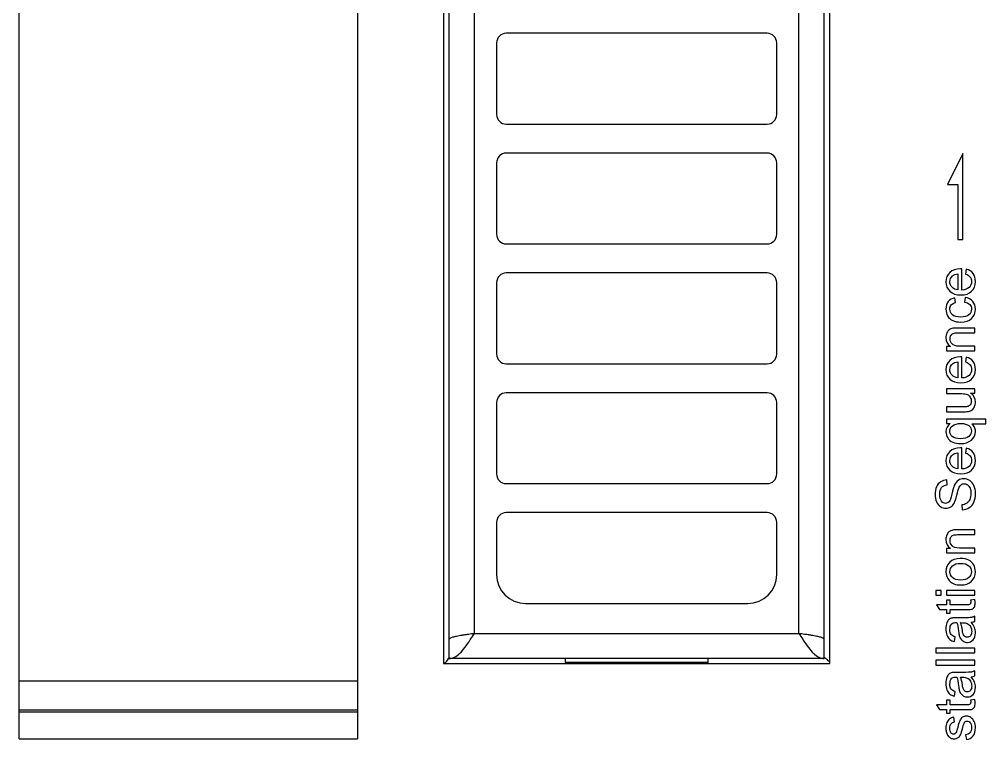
# Model space of a CAD drawing. Header units: millimetres. Extents: x 4086 to 8318, y 123 to 1549.
# Drawn here: x 7024.3 to 7074.3, y 1056 to 1093.3 of the extents above; entities that cross this region are included whole.
import ezdxf

# ---------------------------------------------------------------- set-up
doc = ezdxf.new("R2010")
doc.units = ezdxf.units.MM
doc.layers.add('20_ALL_FEATURES', color=7, linetype='Continuous')
doc.layers.add('layer 3', color=7, linetype='Continuous')

msp = doc.modelspace()

# ---------------------------------------------------------------- linework, layer by layer
for p, q in [((7024.27, 1056.092), (7024.27, 1104.942)), ((7041.77, 1104.942), (7041.77, 1056.092)), ((7024.27, 1059.096), (7041.77, 1059.096)), ((7024.27, 1057.596), (7041.77, 1057.596)), ((7024.27, 1057.492), (7041.77, 1057.492)), ((7024.27, 1056.092), (7041.77, 1056.092))]:
    msp.add_line(p, q)
at = {"layer": '20_ALL_FEATURES', "color": 7, "linetype": 'Continuous'}
for p, q in [((7047.823, 1061.542), (7047.823, 1115.542)), ((7064.623, 1061.542), (7064.623, 1115.542)), ((7046.223, 1108.992), (7046.223, 1059.992)), ((7066.223, 1059.992), (7066.223, 1108.992)), ((7046.523, 1060.242), (7046.523, 1108.692)), ((7065.923, 1060.242), (7065.923, 1108.692)), ((7062.973, 1092.592), (7049.473, 1092.592)), ((7048.973, 1092.092), (7048.973, 1088.392)), ((7063.473, 1088.392), (7063.473, 1092.092)), ((7049.473, 1087.892), (7062.973, 1087.892)), ((7062.973, 1086.392), (7049.473, 1086.392)), ((7048.973, 1085.892), (7048.973, 1082.192)), ((7063.473, 1082.192), (7063.473, 1085.892)), ((7049.473, 1081.692), (7062.973, 1081.692)), ((7062.973, 1080.192), (7049.473, 1080.192)), ((7048.973, 1079.692), (7048.973, 1075.992)), ((7063.473, 1075.992), (7063.473, 1079.692)), ((7049.473, 1075.492), (7062.973, 1075.492)), ((7062.973, 1073.992), (7049.473, 1073.992)), ((7048.973, 1073.492), (7048.973, 1069.792)), ((7063.473, 1069.792), (7063.473, 1073.492)), ((7049.473, 1069.292), (7062.973, 1069.292)), ((7062.973, 1067.792), (7049.473, 1067.792)), ((7048.973, 1067.292), (7048.973, 1064.592)), ((7063.473, 1064.592), (7063.473, 1067.292)), ((7050.473, 1063.092), (7061.973, 1063.092)), ((7047.823, 1061.542), (7064.623, 1061.542)), ((7047.596, 1061.191), (7047.606, 1061.206)), ((7064.839, 1061.206), (7064.849, 1061.191)), ((7046.223, 1059.992), (7066.223, 1059.992)), ((7046.523, 1060.292), (7046.504, 1060.249)), ((7065.923, 1060.242), (7046.523, 1060.242)), ((7052.523, 1060.242), (7052.523, 1060.042)), ((7059.923, 1060.042), (7052.523, 1060.042)), ((7059.923, 1060.042), (7059.923, 1060.242)), ((7065.923, 1060.292), (7065.94, 1060.285)), ((7065.946, 1060.277), (7065.923, 1060.292))]:
    msp.add_line(p, q, dxfattribs=at)
for centre, radius, start, end in [((7049.473, 1092.092), 0.5, 90, 180), ((7062.973, 1092.092), 0.5, 0, 90), ((7049.473, 1088.392), 0.5, 180, 270), ((7062.973, 1088.392), 0.5, 270, 0), ((7049.473, 1085.892), 0.5, 90, 180), ((7062.973, 1085.892), 0.5, 0, 90), ((7049.473, 1082.192), 0.5, 180, 270), ((7062.973, 1082.192), 0.5, 270, 0), ((7049.473, 1079.692), 0.5, 90, 180), ((7062.973, 1079.692), 0.5, 0, 90), ((7049.473, 1075.992), 0.5, 180, 270), ((7062.973, 1075.992), 0.5, 270, 0), ((7049.473, 1073.492), 0.5, 90, 180), ((7062.973, 1073.492), 0.5, 0, 90), ((7049.473, 1069.792), 0.5, 180, 270), ((7062.973, 1069.792), 0.5, 270, 0), ((7049.473, 1067.292), 0.5, 90, 180), ((7062.973, 1067.292), 0.5, 0, 90), ((7050.473, 1064.592), 1.5, 180, 270), ((7061.973, 1064.592), 1.5, 270, 0), ((7049.337, 1048.678), 12.946, 99.3849, 99.6251), ((7057.226, 997.076), 65.148, 98.29929, 98.56689), ((7055.219, 997.076), 65.148, 81.43311, 81.70071), ((7063.108, 1048.678), 12.946, 80.3749, 80.6151), ((7036.799, 1068.328), 12.942, 326.6137, 326.802), ((7075.646, 1068.328), 12.942, 213.198, 213.3863), ((7035.548, 1067.27), 13.005, 327.3626, 327.5491)]:
    msp.add_arc(centre, radius, start, end, dxfattribs=at)
for points, knots in [([(7047.173, 1061.442), (7047.083, 1061.427), (7046.923, 1061.398), (7046.74, 1061.357), (7046.626, 1061.32), (7046.567, 1061.294), (7046.523, 1061.264), (7046.523, 1061.242)], [0, 0, 0, 0, 0.395404, 0.70232, 0.816735, 0.903548, 1, 1, 1, 1]), ([(7047.522, 1061.497), (7047.496, 1061.494), (7047.398, 1061.479), (7047.299, 1061.463), (7047.226, 1061.451)], [0, 0, 0, 0, 0.257949, 1, 1, 1, 1]), ([(7065.219, 1061.451), (7065.195, 1061.455), (7065.097, 1061.471), (7064.998, 1061.486), (7064.923, 1061.497)], [0, 0, 0, 0, 0.241208, 1, 1, 1, 1]), ([(7065.923, 1061.242), (7065.923, 1061.264), (7065.879, 1061.294), (7065.819, 1061.32), (7065.705, 1061.357), (7065.522, 1061.398), (7065.362, 1061.427), (7065.273, 1061.442)], [0, 0, 0, 0, 0.096452, 0.183265, 0.29768, 0.604596, 1, 1, 1, 1]), ([(7046.523, 1060.242), (7046.615, 1060.242), (7046.818, 1060.301), (7047.086, 1060.515), (7047.346, 1060.822), (7047.51, 1061.061), (7047.596, 1061.191)], [0, 0, 0, 0, 0.186972, 0.41151, 0.685521, 1, 1, 1, 1]), ([(7064.849, 1061.191), (7064.935, 1061.061), (7065.099, 1060.822), (7065.359, 1060.515), (7065.627, 1060.301), (7065.83, 1060.242), (7065.923, 1060.242)], [0, 0, 0, 0, 0.314479, 0.58849, 0.813028, 1, 1, 1, 1]), ([(7046.223, 1059.992), (7046.275, 1059.992), (7046.356, 1060.054), (7046.434, 1060.156), (7046.477, 1060.221), (7046.5, 1060.256)], [0, 0, 0, 0, 0.402421, 0.682417, 1, 1, 1, 1]), ([(7066.223, 1059.992), (7066.223, 1060.046), (7066.157, 1060.13), (7066.051, 1060.209), (7065.982, 1060.254), (7065.946, 1060.277)], [0, 0, 0, 0, 0.401635, 0.682748, 1, 1, 1, 1])]:
    msp.add_open_spline(points, degree=3, knots=knots, dxfattribs=at)
for points in [[(7047.629, 1061.241), (7047.694, 1061.341), (7047.758, 1061.441), (7047.823, 1061.542)], [(7064.623, 1061.542), (7064.687, 1061.441), (7064.751, 1061.341), (7064.816, 1061.241)]]:
    msp.add_open_spline(points, degree=3, dxfattribs=at)
at = {"layer": 'layer 3'}
for points, knots in [([(7072.844, 1081.922), (7072.844, 1081.922), (7072.844, 1084.766), (7072.844, 1084.766), (7072.844, 1084.766), (7072.844, 1084.766), (7072.312, 1084.766), (7072.312, 1084.766), (7072.312, 1084.766), (7072.312, 1084.766), (7073.104, 1086.379), (7073.104, 1086.379), (7073.104, 1086.379), (7073.104, 1086.379), (7073.104, 1084.954), (7073.104, 1084.954), (7073.104, 1084.954), (7073.104, 1084.954), (7073.104, 1084.766), (7073.104, 1084.766), (7073.104, 1084.766), (7073.104, 1084.766), (7073.104, 1081.922), (7073.104, 1081.922), (7073.104, 1081.922), (7073.104, 1081.922), (7072.844, 1081.922), (7072.844, 1081.922)], [0, 0, 0, 0, 0.125, 0.125, 0.125, 0.125, 0.25, 0.25, 0.25, 0.25, 0.375, 0.375, 0.375, 0.375, 0.5, 0.5, 0.5, 0.5, 0.625, 0.625, 0.625, 0.625, 0.75, 0.75, 0.75, 0.75, 1, 1, 1, 1]), ([(7073.251, 1080.136), (7073.251, 1080.136), (7073.285, 1080.393), (7073.285, 1080.393), (7073.285, 1080.393), (7073.434, 1080.353), (7073.55, 1080.278), (7073.633, 1080.169), (7073.633, 1080.169), (7073.715, 1080.06), (7073.756, 1079.921), (7073.756, 1079.751), (7073.756, 1079.751), (7073.756, 1079.538), (7073.69, 1079.368), (7073.559, 1079.243), (7073.559, 1079.243), (7073.428, 1079.118), (7073.243, 1079.056), (7073.005, 1079.056), (7073.005, 1079.056), (7072.76, 1079.056), (7072.569, 1079.119), (7072.433, 1079.245), (7072.433, 1079.245), (7072.297, 1079.372), (7072.23, 1079.536), (7072.23, 1079.738), (7072.23, 1079.738), (7072.23, 1079.933), (7072.296, 1080.092), (7072.429, 1080.216), (7072.429, 1080.216), (7072.562, 1080.34), (7072.749, 1080.402), (7072.991, 1080.402), (7072.991, 1080.402), (7073.005, 1080.402), (7073.027, 1080.401), (7073.056, 1080.4), (7073.056, 1080.4), (7073.056, 1080.4), (7073.056, 1079.31), (7073.056, 1079.31), (7073.056, 1079.31), (7073.217, 1079.319), (7073.34, 1079.364), (7073.425, 1079.446), (7073.425, 1079.446), (7073.51, 1079.527), (7073.553, 1079.629), (7073.553, 1079.751), (7073.553, 1079.751), (7073.553, 1079.842), (7073.529, 1079.92), (7073.481, 1079.983), (7073.481, 1079.983), (7073.433, 1080.048), (7073.357, 1080.099), (7073.251, 1080.136)], [0, 0, 0, 0, 0.0625, 0.0625, 0.0625, 0.0625, 0.125, 0.125, 0.125, 0.125, 0.1875, 0.1875, 0.1875, 0.1875, 0.25, 0.25, 0.25, 0.25, 0.3125, 0.3125, 0.3125, 0.3125, 0.375, 0.375, 0.375, 0.375, 0.4375, 0.4375, 0.4375, 0.4375, 0.5, 0.5, 0.5, 0.5, 0.5625, 0.5625, 0.5625, 0.5625, 0.625, 0.625, 0.625, 0.625, 0.6875, 0.6875, 0.6875, 0.6875, 0.75, 0.75, 0.75, 0.75, 0.8125, 0.8125, 0.8125, 0.8125, 0.875, 0.875, 0.875, 0.875, 1, 1, 1, 1]), ([(7072.853, 1079.324), (7072.853, 1079.324), (7072.853, 1080.139), (7072.853, 1080.139), (7072.853, 1080.139), (7072.73, 1080.128), (7072.638, 1080.097), (7072.576, 1080.046), (7072.576, 1080.046), (7072.481, 1079.967), (7072.433, 1079.865), (7072.433, 1079.739), (7072.433, 1079.739), (7072.433, 1079.625), (7072.471, 1079.53), (7072.547, 1079.452), (7072.547, 1079.452), (7072.623, 1079.375), (7072.725, 1079.332), (7072.853, 1079.324)], [0, 0, 0, 0, 0.166667, 0.166667, 0.166667, 0.166667, 0.333333, 0.333333, 0.333333, 0.333333, 0.5, 0.5, 0.5, 0.5, 0.666667, 0.666667, 0.666667, 0.666667, 1, 1, 1, 1]), ([(7073.189, 1078.683), (7073.189, 1078.683), (7073.223, 1078.926), (7073.223, 1078.926), (7073.223, 1078.926), (7073.39, 1078.899), (7073.52, 1078.831), (7073.615, 1078.722), (7073.615, 1078.722), (7073.709, 1078.612), (7073.756, 1078.477), (7073.756, 1078.318), (7073.756, 1078.318), (7073.756, 1078.118), (7073.691, 1077.957), (7073.56, 1077.836), (7073.56, 1077.836), (7073.429, 1077.714), (7073.242, 1077.653), (7072.999, 1077.653), (7072.999, 1077.653), (7072.841, 1077.653), (7072.703, 1077.679), (7072.584, 1077.732), (7072.584, 1077.732), (7072.466, 1077.784), (7072.377, 1077.863), (7072.319, 1077.971), (7072.319, 1077.971), (7072.259, 1078.077), (7072.23, 1078.194), (7072.23, 1078.32), (7072.23, 1078.32), (7072.23, 1078.478), (7072.27, 1078.608), (7072.35, 1078.709), (7072.35, 1078.709), (7072.43, 1078.81), (7072.545, 1078.875), (7072.692, 1078.903), (7072.692, 1078.903), (7072.692, 1078.903), (7072.729, 1078.663), (7072.729, 1078.663), (7072.729, 1078.663), (7072.631, 1078.64), (7072.557, 1078.6), (7072.507, 1078.541), (7072.507, 1078.541), (7072.458, 1078.483), (7072.433, 1078.412), (7072.433, 1078.329), (7072.433, 1078.329), (7072.433, 1078.204), (7072.477, 1078.103), (7072.567, 1078.024), (7072.567, 1078.024), (7072.657, 1077.946), (7072.798, 1077.907), (7072.992, 1077.907), (7072.992, 1077.907), (7073.188, 1077.907), (7073.331, 1077.945), (7073.42, 1078.02), (7073.42, 1078.02), (7073.508, 1078.096), (7073.553, 1078.194), (7073.553, 1078.315), (7073.553, 1078.315), (7073.553, 1078.413), (7073.523, 1078.494), (7073.464, 1078.559), (7073.464, 1078.559), (7073.404, 1078.624), (7073.313, 1078.666), (7073.189, 1078.683)], [0, 0, 0, 0, 0.05, 0.05, 0.05, 0.05, 0.1, 0.1, 0.1, 0.1, 0.15, 0.15, 0.15, 0.15, 0.2, 0.2, 0.2, 0.2, 0.25, 0.25, 0.25, 0.25, 0.3, 0.3, 0.3, 0.3, 0.35, 0.35, 0.35, 0.35, 0.4, 0.4, 0.4, 0.4, 0.45, 0.45, 0.45, 0.45, 0.5, 0.5, 0.5, 0.5, 0.55, 0.55, 0.55, 0.55, 0.6, 0.6, 0.6, 0.6, 0.65, 0.65, 0.65, 0.65, 0.7, 0.7, 0.7, 0.7, 0.75, 0.75, 0.75, 0.75, 0.8, 0.8, 0.8, 0.8, 0.85, 0.85, 0.85, 0.85, 0.9, 0.9, 0.9, 0.9, 1, 1, 1, 1]), ([(7073.725, 1076.157), (7073.725, 1076.157), (7072.261, 1076.157), (7072.261, 1076.157), (7072.261, 1076.157), (7072.261, 1076.157), (7072.261, 1076.38), (7072.261, 1076.38), (7072.261, 1076.38), (7072.261, 1076.38), (7072.469, 1076.38), (7072.469, 1076.38), (7072.469, 1076.38), (7072.309, 1076.487), (7072.23, 1076.642), (7072.23, 1076.845), (7072.23, 1076.845), (7072.23, 1076.934), (7072.246, 1077.014), (7072.277, 1077.088), (7072.277, 1077.088), (7072.309, 1077.162), (7072.351, 1077.218), (7072.402, 1077.254), (7072.402, 1077.254), (7072.453, 1077.291), (7072.514, 1077.317), (7072.585, 1077.331), (7072.585, 1077.331), (7072.631, 1077.34), (7072.711, 1077.345), (7072.826, 1077.345), (7072.826, 1077.345), (7072.826, 1077.345), (7073.725, 1077.345), (7073.725, 1077.345), (7073.725, 1077.345), (7073.725, 1077.345), (7073.725, 1077.097), (7073.725, 1077.097), (7073.725, 1077.097), (7073.725, 1077.097), (7072.835, 1077.097), (7072.835, 1077.097), (7072.835, 1077.097), (7072.734, 1077.097), (7072.659, 1077.087), (7072.609, 1077.068), (7072.609, 1077.068), (7072.559, 1077.049), (7072.519, 1077.014), (7072.489, 1076.966), (7072.489, 1076.966), (7072.459, 1076.917), (7072.444, 1076.859), (7072.444, 1076.793), (7072.444, 1076.793), (7072.444, 1076.688), (7072.477, 1076.597), (7072.545, 1076.52), (7072.545, 1076.52), (7072.612, 1076.444), (7072.739, 1076.405), (7072.926, 1076.405), (7072.926, 1076.405), (7072.926, 1076.405), (7073.725, 1076.405), (7073.725, 1076.405), (7073.725, 1076.405), (7073.725, 1076.405), (7073.725, 1076.157), (7073.725, 1076.157)], [0, 0, 0, 0, 0.052632, 0.052632, 0.052632, 0.052632, 0.105263, 0.105263, 0.105263, 0.105263, 0.157895, 0.157895, 0.157895, 0.157895, 0.210526, 0.210526, 0.210526, 0.210526, 0.263158, 0.263158, 0.263158, 0.263158, 0.315789, 0.315789, 0.315789, 0.315789, 0.368421, 0.368421, 0.368421, 0.368421, 0.421053, 0.421053, 0.421053, 0.421053, 0.473684, 0.473684, 0.473684, 0.473684, 0.526316, 0.526316, 0.526316, 0.526316, 0.578947, 0.578947, 0.578947, 0.578947, 0.631579, 0.631579, 0.631579, 0.631579, 0.684211, 0.684211, 0.684211, 0.684211, 0.736842, 0.736842, 0.736842, 0.736842, 0.789474, 0.789474, 0.789474, 0.789474, 0.842105, 0.842105, 0.842105, 0.842105, 0.894737, 0.894737, 0.894737, 0.894737, 1, 1, 1, 1]), ([(7073.251, 1075.587), (7073.251, 1075.587), (7073.285, 1075.843), (7073.285, 1075.843), (7073.285, 1075.843), (7073.434, 1075.803), (7073.55, 1075.729), (7073.633, 1075.62), (7073.633, 1075.62), (7073.715, 1075.51), (7073.756, 1075.371), (7073.756, 1075.201), (7073.756, 1075.201), (7073.756, 1074.988), (7073.69, 1074.819), (7073.559, 1074.694), (7073.559, 1074.694), (7073.428, 1074.568), (7073.243, 1074.506), (7073.005, 1074.506), (7073.005, 1074.506), (7072.76, 1074.506), (7072.569, 1074.569), (7072.433, 1074.695), (7072.433, 1074.695), (7072.297, 1074.822), (7072.23, 1074.986), (7072.23, 1075.188), (7072.23, 1075.188), (7072.23, 1075.383), (7072.296, 1075.542), (7072.429, 1075.666), (7072.429, 1075.666), (7072.562, 1075.79), (7072.749, 1075.852), (7072.991, 1075.852), (7072.991, 1075.852), (7073.005, 1075.852), (7073.027, 1075.851), (7073.056, 1075.85), (7073.056, 1075.85), (7073.056, 1075.85), (7073.056, 1074.76), (7073.056, 1074.76), (7073.056, 1074.76), (7073.217, 1074.769), (7073.34, 1074.814), (7073.425, 1074.896), (7073.425, 1074.896), (7073.51, 1074.978), (7073.553, 1075.08), (7073.553, 1075.201), (7073.553, 1075.201), (7073.553, 1075.292), (7073.529, 1075.37), (7073.481, 1075.434), (7073.481, 1075.434), (7073.433, 1075.498), (7073.357, 1075.549), (7073.251, 1075.587)], [0, 0, 0, 0, 0.0625, 0.0625, 0.0625, 0.0625, 0.125, 0.125, 0.125, 0.125, 0.1875, 0.1875, 0.1875, 0.1875, 0.25, 0.25, 0.25, 0.25, 0.3125, 0.3125, 0.3125, 0.3125, 0.375, 0.375, 0.375, 0.375, 0.4375, 0.4375, 0.4375, 0.4375, 0.5, 0.5, 0.5, 0.5, 0.5625, 0.5625, 0.5625, 0.5625, 0.625, 0.625, 0.625, 0.625, 0.6875, 0.6875, 0.6875, 0.6875, 0.75, 0.75, 0.75, 0.75, 0.8125, 0.8125, 0.8125, 0.8125, 0.875, 0.875, 0.875, 0.875, 1, 1, 1, 1]), ([(7072.853, 1074.774), (7072.853, 1074.774), (7072.853, 1075.589), (7072.853, 1075.589), (7072.853, 1075.589), (7072.73, 1075.579), (7072.638, 1075.547), (7072.576, 1075.496), (7072.576, 1075.496), (7072.481, 1075.417), (7072.433, 1075.315), (7072.433, 1075.189), (7072.433, 1075.189), (7072.433, 1075.075), (7072.471, 1074.98), (7072.547, 1074.902), (7072.547, 1074.902), (7072.623, 1074.825), (7072.725, 1074.782), (7072.853, 1074.774)], [0, 0, 0, 0, 0.166667, 0.166667, 0.166667, 0.166667, 0.333333, 0.333333, 0.333333, 0.333333, 0.5, 0.5, 0.5, 0.5, 0.666667, 0.666667, 0.666667, 0.666667, 1, 1, 1, 1]), ([(7073.725, 1073.975), (7073.725, 1073.975), (7073.507, 1073.975), (7073.507, 1073.975), (7073.507, 1073.975), (7073.674, 1073.861), (7073.756, 1073.707), (7073.756, 1073.512), (7073.756, 1073.512), (7073.756, 1073.426), (7073.74, 1073.345), (7073.707, 1073.27), (7073.707, 1073.27), (7073.674, 1073.196), (7073.632, 1073.14), (7073.582, 1073.104), (7073.582, 1073.104), (7073.532, 1073.068), (7073.471, 1073.042), (7073.398, 1073.028), (7073.398, 1073.028), (7073.349, 1073.018), (7073.272, 1073.013), (7073.167, 1073.013), (7073.167, 1073.013), (7073.167, 1073.013), (7072.261, 1073.013), (7072.261, 1073.013), (7072.261, 1073.013), (7072.261, 1073.013), (7072.261, 1073.261), (7072.261, 1073.261), (7072.261, 1073.261), (7072.261, 1073.261), (7073.071, 1073.261), (7073.071, 1073.261), (7073.071, 1073.261), (7073.2, 1073.261), (7073.288, 1073.266), (7073.333, 1073.276), (7073.333, 1073.276), (7073.398, 1073.292), (7073.449, 1073.324), (7073.486, 1073.375), (7073.486, 1073.375), (7073.523, 1073.426), (7073.542, 1073.488), (7073.542, 1073.562), (7073.542, 1073.562), (7073.542, 1073.636), (7073.523, 1073.706), (7073.485, 1073.771), (7073.485, 1073.771), (7073.447, 1073.836), (7073.395, 1073.882), (7073.329, 1073.909), (7073.329, 1073.909), (7073.264, 1073.936), (7073.168, 1073.95), (7073.044, 1073.95), (7073.044, 1073.95), (7073.044, 1073.95), (7072.261, 1073.95), (7072.261, 1073.95), (7072.261, 1073.95), (7072.261, 1073.95), (7072.261, 1074.198), (7072.261, 1074.198), (7072.261, 1074.198), (7072.261, 1074.198), (7073.725, 1074.198), (7073.725, 1074.198), (7073.725, 1074.198), (7073.725, 1074.198), (7073.725, 1073.975), (7073.725, 1073.975)], [0, 0, 0, 0, 0.05, 0.05, 0.05, 0.05, 0.1, 0.1, 0.1, 0.1, 0.15, 0.15, 0.15, 0.15, 0.2, 0.2, 0.2, 0.2, 0.25, 0.25, 0.25, 0.25, 0.3, 0.3, 0.3, 0.3, 0.35, 0.35, 0.35, 0.35, 0.4, 0.4, 0.4, 0.4, 0.45, 0.45, 0.45, 0.45, 0.5, 0.5, 0.5, 0.5, 0.55, 0.55, 0.55, 0.55, 0.6, 0.6, 0.6, 0.6, 0.65, 0.65, 0.65, 0.65, 0.7, 0.7, 0.7, 0.7, 0.75, 0.75, 0.75, 0.75, 0.8, 0.8, 0.8, 0.8, 0.85, 0.85, 0.85, 0.85, 0.9, 0.9, 0.9, 0.9, 1, 1, 1, 1]), ([(7074.287, 1072.382), (7074.287, 1072.382), (7073.568, 1072.382), (7073.568, 1072.382), (7073.568, 1072.382), (7073.622, 1072.343), (7073.667, 1072.289), (7073.703, 1072.22), (7073.703, 1072.22), (7073.738, 1072.151), (7073.756, 1072.077), (7073.756, 1071.999), (7073.756, 1071.999), (7073.756, 1071.825), (7073.687, 1071.676), (7073.548, 1071.55), (7073.548, 1071.55), (7073.41, 1071.425), (7073.22, 1071.363), (7072.979, 1071.363), (7072.979, 1071.363), (7072.833, 1071.363), (7072.701, 1071.388), (7072.584, 1071.439), (7072.584, 1071.439), (7072.468, 1071.49), (7072.38, 1071.564), (7072.32, 1071.661), (7072.32, 1071.661), (7072.26, 1071.758), (7072.23, 1071.864), (7072.23, 1071.98), (7072.23, 1071.98), (7072.23, 1072.161), (7072.305, 1072.303), (7072.457, 1072.407), (7072.457, 1072.407), (7072.457, 1072.407), (7072.261, 1072.407), (7072.261, 1072.407), (7072.261, 1072.407), (7072.261, 1072.407), (7072.261, 1072.63), (7072.261, 1072.63), (7072.261, 1072.63), (7072.261, 1072.63), (7074.287, 1072.63), (7074.287, 1072.63), (7074.287, 1072.63), (7074.287, 1072.63), (7074.287, 1072.382), (7074.287, 1072.382)], [0, 0, 0, 0, 0.071429, 0.071429, 0.071429, 0.071429, 0.142857, 0.142857, 0.142857, 0.142857, 0.214286, 0.214286, 0.214286, 0.214286, 0.285714, 0.285714, 0.285714, 0.285714, 0.357143, 0.357143, 0.357143, 0.357143, 0.428571, 0.428571, 0.428571, 0.428571, 0.5, 0.5, 0.5, 0.5, 0.571429, 0.571429, 0.571429, 0.571429, 0.642857, 0.642857, 0.642857, 0.642857, 0.714286, 0.714286, 0.714286, 0.714286, 0.785714, 0.785714, 0.785714, 0.785714, 0.857143, 0.857143, 0.857143, 0.857143, 1, 1, 1, 1]), ([(7072.989, 1071.617), (7073.177, 1071.617), (7073.318, 1071.656), (7073.412, 1071.735), (7073.412, 1071.735), (7073.506, 1071.814), (7073.553, 1071.909), (7073.553, 1072.019), (7073.553, 1072.019), (7073.553, 1072.125), (7073.508, 1072.216), (7073.419, 1072.293), (7073.419, 1072.293), (7073.329, 1072.369), (7073.193, 1072.407), (7073.011, 1072.407), (7073.011, 1072.407), (7072.816, 1072.407), (7072.67, 1072.366), (7072.572, 1072.286), (7072.572, 1072.286), (7072.473, 1072.206), (7072.424, 1072.112), (7072.424, 1072.003), (7072.424, 1072.003), (7072.424, 1071.895), (7072.47, 1071.804), (7072.561, 1071.729), (7072.561, 1071.729), (7072.652, 1071.654), (7072.795, 1071.617), (7072.989, 1071.617)], [0, 0, 0, 0, 0.111111, 0.111111, 0.111111, 0.111111, 0.222222, 0.222222, 0.222222, 0.222222, 0.333333, 0.333333, 0.333333, 0.333333, 0.444444, 0.444444, 0.444444, 0.444444, 0.555556, 0.555556, 0.555556, 0.555556, 0.666667, 0.666667, 0.666667, 0.666667, 0.777778, 0.777778, 0.777778, 0.777778, 1, 1, 1, 1]), ([(7073.251, 1070.878), (7073.251, 1070.878), (7073.285, 1071.135), (7073.285, 1071.135), (7073.285, 1071.135), (7073.434, 1071.095), (7073.55, 1071.02), (7073.633, 1070.911), (7073.633, 1070.911), (7073.715, 1070.802), (7073.756, 1070.663), (7073.756, 1070.493), (7073.756, 1070.493), (7073.756, 1070.28), (7073.69, 1070.11), (7073.559, 1069.985), (7073.559, 1069.985), (7073.428, 1069.86), (7073.243, 1069.798), (7073.005, 1069.798), (7073.005, 1069.798), (7072.76, 1069.798), (7072.569, 1069.861), (7072.433, 1069.987), (7072.433, 1069.987), (7072.297, 1070.114), (7072.23, 1070.278), (7072.23, 1070.48), (7072.23, 1070.48), (7072.23, 1070.675), (7072.296, 1070.834), (7072.429, 1070.958), (7072.429, 1070.958), (7072.562, 1071.082), (7072.749, 1071.144), (7072.991, 1071.144), (7072.991, 1071.144), (7073.005, 1071.144), (7073.027, 1071.143), (7073.056, 1071.142), (7073.056, 1071.142), (7073.056, 1071.142), (7073.056, 1070.052), (7073.056, 1070.052), (7073.056, 1070.052), (7073.217, 1070.061), (7073.34, 1070.106), (7073.425, 1070.188), (7073.425, 1070.188), (7073.51, 1070.269), (7073.553, 1070.371), (7073.553, 1070.493), (7073.553, 1070.493), (7073.553, 1070.584), (7073.529, 1070.662), (7073.481, 1070.726), (7073.481, 1070.726), (7073.433, 1070.79), (7073.357, 1070.841), (7073.251, 1070.878)], [0, 0, 0, 0, 0.0625, 0.0625, 0.0625, 0.0625, 0.125, 0.125, 0.125, 0.125, 0.1875, 0.1875, 0.1875, 0.1875, 0.25, 0.25, 0.25, 0.25, 0.3125, 0.3125, 0.3125, 0.3125, 0.375, 0.375, 0.375, 0.375, 0.4375, 0.4375, 0.4375, 0.4375, 0.5, 0.5, 0.5, 0.5, 0.5625, 0.5625, 0.5625, 0.5625, 0.625, 0.625, 0.625, 0.625, 0.6875, 0.6875, 0.6875, 0.6875, 0.75, 0.75, 0.75, 0.75, 0.8125, 0.8125, 0.8125, 0.8125, 0.875, 0.875, 0.875, 0.875, 1, 1, 1, 1]), ([(7072.853, 1070.066), (7072.853, 1070.066), (7072.853, 1070.881), (7072.853, 1070.881), (7072.853, 1070.881), (7072.73, 1070.87), (7072.638, 1070.839), (7072.576, 1070.788), (7072.576, 1070.788), (7072.481, 1070.709), (7072.433, 1070.607), (7072.433, 1070.481), (7072.433, 1070.481), (7072.433, 1070.367), (7072.471, 1070.272), (7072.547, 1070.194), (7072.547, 1070.194), (7072.623, 1070.117), (7072.725, 1070.074), (7072.853, 1070.066)], [0, 0, 0, 0, 0.166667, 0.166667, 0.166667, 0.166667, 0.333333, 0.333333, 0.333333, 0.333333, 0.5, 0.5, 0.5, 0.5, 0.666667, 0.666667, 0.666667, 0.666667, 1, 1, 1, 1]), ([(7073.076, 1067.941), (7073.076, 1067.941), (7073.054, 1068.192), (7073.054, 1068.192), (7073.054, 1068.192), (7073.155, 1068.204), (7073.238, 1068.232), (7073.304, 1068.275), (7073.304, 1068.275), (7073.369, 1068.319), (7073.421, 1068.387), (7073.462, 1068.478), (7073.462, 1068.478), (7073.502, 1068.57), (7073.522, 1068.674), (7073.522, 1068.788), (7073.522, 1068.788), (7073.522, 1068.89), (7073.507, 1068.98), (7073.476, 1069.058), (7073.476, 1069.058), (7073.446, 1069.136), (7073.404, 1069.194), (7073.351, 1069.232), (7073.351, 1069.232), (7073.298, 1069.27), (7073.24, 1069.29), (7073.178, 1069.29), (7073.178, 1069.29), (7073.115, 1069.29), (7073.06, 1069.271), (7073.012, 1069.235), (7073.012, 1069.235), (7072.965, 1069.198), (7072.926, 1069.137), (7072.893, 1069.053), (7072.893, 1069.053), (7072.873, 1068.999), (7072.84, 1068.879), (7072.795, 1068.693), (7072.795, 1068.693), (7072.75, 1068.507), (7072.708, 1068.377), (7072.669, 1068.303), (7072.669, 1068.303), (7072.618, 1068.207), (7072.555, 1068.135), (7072.48, 1068.088), (7072.48, 1068.088), (7072.406, 1068.041), (7072.321, 1068.017), (7072.229, 1068.017), (7072.229, 1068.017), (7072.126, 1068.017), (7072.031, 1068.046), (7071.942, 1068.104), (7071.942, 1068.104), (7071.853, 1068.162), (7071.786, 1068.246), (7071.74, 1068.358), (7071.74, 1068.358), (7071.694, 1068.469), (7071.671, 1068.592), (7071.671, 1068.728), (7071.671, 1068.728), (7071.671, 1068.878), (7071.695, 1069.01), (7071.743, 1069.124), (7071.743, 1069.124), (7071.791, 1069.238), (7071.862, 1069.326), (7071.956, 1069.388), (7071.956, 1069.388), (7072.05, 1069.45), (7072.156, 1069.483), (7072.275, 1069.487), (7072.275, 1069.487), (7072.275, 1069.487), (7072.295, 1069.23), (7072.295, 1069.23), (7072.295, 1069.23), (7072.167, 1069.217), (7072.071, 1069.17), (7072.006, 1069.091), (7072.006, 1069.091), (7071.94, 1069.011), (7071.908, 1068.894), (7071.908, 1068.739), (7071.908, 1068.739), (7071.908, 1068.577), (7071.938, 1068.459), (7071.997, 1068.385), (7071.997, 1068.385), (7072.056, 1068.311), (7072.128, 1068.274), (7072.211, 1068.274), (7072.211, 1068.274), (7072.284, 1068.274), (7072.343, 1068.3), (7072.39, 1068.352), (7072.39, 1068.352), (7072.437, 1068.404), (7072.485, 1068.538), (7072.534, 1068.755), (7072.534, 1068.755), (7072.584, 1068.973), (7072.627, 1069.122), (7072.663, 1069.203), (7072.663, 1069.203), (7072.717, 1069.32), (7072.786, 1069.407), (7072.869, 1069.463), (7072.869, 1069.463), (7072.952, 1069.519), (7073.047, 1069.547), (7073.155, 1069.547), (7073.155, 1069.547), (7073.263, 1069.547), (7073.364, 1069.516), (7073.459, 1069.454), (7073.459, 1069.454), (7073.554, 1069.393), (7073.627, 1069.305), (7073.68, 1069.19), (7073.68, 1069.19), (7073.733, 1069.074), (7073.759, 1068.945), (7073.759, 1068.801), (7073.759, 1068.801), (7073.759, 1068.618), (7073.732, 1068.465), (7073.679, 1068.342), (7073.679, 1068.342), (7073.626, 1068.218), (7073.546, 1068.122), (7073.439, 1068.052), (7073.439, 1068.052), (7073.332, 1067.981), (7073.211, 1067.945), (7073.076, 1067.941)], [0, 0, 0, 0, 0.027778, 0.027778, 0.027778, 0.027778, 0.055556, 0.055556, 0.055556, 0.055556, 0.083333, 0.083333, 0.083333, 0.083333, 0.111111, 0.111111, 0.111111, 0.111111, 0.138889, 0.138889, 0.138889, 0.138889, 0.166667, 0.166667, 0.166667, 0.166667, 0.194444, 0.194444, 0.194444, 0.194444, 0.222222, 0.222222, 0.222222, 0.222222, 0.25, 0.25, 0.25, 0.25, 0.277778, 0.277778, 0.277778, 0.277778, 0.305556, 0.305556, 0.305556, 0.305556, 0.333333, 0.333333, 0.333333, 0.333333, 0.361111, 0.361111, 0.361111, 0.361111, 0.388889, 0.388889, 0.388889, 0.388889, 0.416667, 0.416667, 0.416667, 0.416667, 0.444444, 0.444444, 0.444444, 0.444444, 0.472222, 0.472222, 0.472222, 0.472222, 0.5, 0.5, 0.5, 0.5, 0.527778, 0.527778, 0.527778, 0.527778, 0.555556, 0.555556, 0.555556, 0.555556, 0.583333, 0.583333, 0.583333, 0.583333, 0.611111, 0.611111, 0.611111, 0.611111, 0.638889, 0.638889, 0.638889, 0.638889, 0.666667, 0.666667, 0.666667, 0.666667, 0.694444, 0.694444, 0.694444, 0.694444, 0.722222, 0.722222, 0.722222, 0.722222, 0.75, 0.75, 0.75, 0.75, 0.777778, 0.777778, 0.777778, 0.777778, 0.805556, 0.805556, 0.805556, 0.805556, 0.833333, 0.833333, 0.833333, 0.833333, 0.861111, 0.861111, 0.861111, 0.861111, 0.888889, 0.888889, 0.888889, 0.888889, 0.916667, 0.916667, 0.916667, 0.916667, 0.944444, 0.944444, 0.944444, 0.944444, 1, 1, 1, 1]), ([(7073.725, 1065.714), (7073.725, 1065.714), (7072.261, 1065.714), (7072.261, 1065.714), (7072.261, 1065.714), (7072.261, 1065.714), (7072.261, 1065.937), (7072.261, 1065.937), (7072.261, 1065.937), (7072.261, 1065.937), (7072.469, 1065.937), (7072.469, 1065.937), (7072.469, 1065.937), (7072.309, 1066.045), (7072.23, 1066.2), (7072.23, 1066.403), (7072.23, 1066.403), (7072.23, 1066.491), (7072.246, 1066.572), (7072.277, 1066.646), (7072.277, 1066.646), (7072.309, 1066.72), (7072.351, 1066.775), (7072.402, 1066.812), (7072.402, 1066.812), (7072.453, 1066.848), (7072.514, 1066.874), (7072.585, 1066.889), (7072.585, 1066.889), (7072.631, 1066.898), (7072.711, 1066.903), (7072.826, 1066.903), (7072.826, 1066.903), (7072.826, 1066.903), (7073.725, 1066.903), (7073.725, 1066.903), (7073.725, 1066.903), (7073.725, 1066.903), (7073.725, 1066.654), (7073.725, 1066.654), (7073.725, 1066.654), (7073.725, 1066.654), (7072.835, 1066.654), (7072.835, 1066.654), (7072.835, 1066.654), (7072.734, 1066.654), (7072.659, 1066.645), (7072.609, 1066.625), (7072.609, 1066.625), (7072.559, 1066.606), (7072.519, 1066.572), (7072.489, 1066.523), (7072.489, 1066.523), (7072.459, 1066.474), (7072.444, 1066.416), (7072.444, 1066.35), (7072.444, 1066.35), (7072.444, 1066.245), (7072.477, 1066.154), (7072.545, 1066.078), (7072.545, 1066.078), (7072.612, 1066.001), (7072.739, 1065.963), (7072.926, 1065.963), (7072.926, 1065.963), (7072.926, 1065.963), (7073.725, 1065.963), (7073.725, 1065.963), (7073.725, 1065.963), (7073.725, 1065.963), (7073.725, 1065.714), (7073.725, 1065.714)], [0, 0, 0, 0, 0.052632, 0.052632, 0.052632, 0.052632, 0.105263, 0.105263, 0.105263, 0.105263, 0.157895, 0.157895, 0.157895, 0.157895, 0.210526, 0.210526, 0.210526, 0.210526, 0.263158, 0.263158, 0.263158, 0.263158, 0.315789, 0.315789, 0.315789, 0.315789, 0.368421, 0.368421, 0.368421, 0.368421, 0.421053, 0.421053, 0.421053, 0.421053, 0.473684, 0.473684, 0.473684, 0.473684, 0.526316, 0.526316, 0.526316, 0.526316, 0.578947, 0.578947, 0.578947, 0.578947, 0.631579, 0.631579, 0.631579, 0.631579, 0.684211, 0.684211, 0.684211, 0.684211, 0.736842, 0.736842, 0.736842, 0.736842, 0.789474, 0.789474, 0.789474, 0.789474, 0.842105, 0.842105, 0.842105, 0.842105, 0.894737, 0.894737, 0.894737, 0.894737, 1, 1, 1, 1]), ([(7072.993, 1064.052), (7072.723, 1064.052), (7072.522, 1064.127), (7072.392, 1064.278), (7072.392, 1064.278), (7072.284, 1064.404), (7072.23, 1064.558), (7072.23, 1064.739), (7072.23, 1064.739), (7072.23, 1064.939), (7072.295, 1065.104), (7072.427, 1065.232), (7072.427, 1065.232), (7072.558, 1065.359), (7072.74, 1065.423), (7072.972, 1065.423), (7072.972, 1065.423), (7073.16, 1065.423), (7073.308, 1065.395), (7073.416, 1065.339), (7073.416, 1065.339), (7073.523, 1065.282), (7073.607, 1065.2), (7073.667, 1065.092), (7073.667, 1065.092), (7073.727, 1064.984), (7073.756, 1064.866), (7073.756, 1064.739), (7073.756, 1064.739), (7073.756, 1064.534), (7073.691, 1064.368), (7073.56, 1064.242), (7073.56, 1064.242), (7073.428, 1064.115), (7073.239, 1064.052), (7072.993, 1064.052)], [0, 0, 0, 0, 0.1, 0.1, 0.1, 0.1, 0.2, 0.2, 0.2, 0.2, 0.3, 0.3, 0.3, 0.3, 0.4, 0.4, 0.4, 0.4, 0.5, 0.5, 0.5, 0.5, 0.6, 0.6, 0.6, 0.6, 0.7, 0.7, 0.7, 0.7, 0.8, 0.8, 0.8, 0.8, 1, 1, 1, 1]), ([(7072.993, 1064.306), (7073.181, 1064.306), (7073.321, 1064.347), (7073.413, 1064.429), (7073.413, 1064.429), (7073.507, 1064.511), (7073.553, 1064.614), (7073.553, 1064.739), (7073.553, 1064.739), (7073.553, 1064.862), (7073.507, 1064.964), (7073.413, 1065.047), (7073.413, 1065.047), (7073.319, 1065.129), (7073.177, 1065.169), (7072.985, 1065.169), (7072.985, 1065.169), (7072.805, 1065.169), (7072.668, 1065.128), (7072.575, 1065.046), (7072.575, 1065.046), (7072.482, 1064.963), (7072.436, 1064.861), (7072.436, 1064.739), (7072.436, 1064.739), (7072.436, 1064.614), (7072.482, 1064.511), (7072.574, 1064.429), (7072.574, 1064.429), (7072.667, 1064.347), (7072.807, 1064.306), (7072.993, 1064.306)], [0, 0, 0, 0, 0.111111, 0.111111, 0.111111, 0.111111, 0.222222, 0.222222, 0.222222, 0.222222, 0.333333, 0.333333, 0.333333, 0.333333, 0.444444, 0.444444, 0.444444, 0.444444, 0.555556, 0.555556, 0.555556, 0.555556, 0.666667, 0.666667, 0.666667, 0.666667, 0.777778, 0.777778, 0.777778, 0.777778, 1, 1, 1, 1]), ([(7071.987, 1063.518), (7071.987, 1063.518), (7071.705, 1063.518), (7071.705, 1063.518), (7071.705, 1063.518), (7071.705, 1063.518), (7071.705, 1063.767), (7071.705, 1063.767), (7071.705, 1063.767), (7071.705, 1063.767), (7071.987, 1063.767), (7071.987, 1063.767), (7071.987, 1063.767), (7071.987, 1063.767), (7071.987, 1063.518), (7071.987, 1063.518)], [0, 0, 0, 0, 0.2, 0.2, 0.2, 0.2, 0.4, 0.4, 0.4, 0.4, 0.6, 0.6, 0.6, 0.6, 1, 1, 1, 1]), ([(7073.725, 1063.518), (7073.725, 1063.518), (7072.261, 1063.518), (7072.261, 1063.518), (7072.261, 1063.518), (7072.261, 1063.518), (7072.261, 1063.767), (7072.261, 1063.767), (7072.261, 1063.767), (7072.261, 1063.767), (7073.725, 1063.767), (7073.725, 1063.767), (7073.725, 1063.767), (7073.725, 1063.767), (7073.725, 1063.518), (7073.725, 1063.518)], [0, 0, 0, 0, 0.2, 0.2, 0.2, 0.2, 0.4, 0.4, 0.4, 0.4, 0.6, 0.6, 0.6, 0.6, 1, 1, 1, 1]), ([(7073.504, 1063.273), (7073.504, 1063.273), (7073.723, 1063.307), (7073.723, 1063.307), (7073.723, 1063.307), (7073.737, 1063.237), (7073.745, 1063.175), (7073.745, 1063.12), (7073.745, 1063.12), (7073.745, 1063.03), (7073.731, 1062.961), (7073.702, 1062.911), (7073.702, 1062.911), (7073.674, 1062.862), (7073.636, 1062.827), (7073.59, 1062.807), (7073.59, 1062.807), (7073.543, 1062.786), (7073.445, 1062.777), (7073.296, 1062.777), (7073.296, 1062.777), (7073.296, 1062.777), (7072.453, 1062.777), (7072.453, 1062.777), (7072.453, 1062.777), (7072.453, 1062.777), (7072.453, 1062.593), (7072.453, 1062.593), (7072.453, 1062.593), (7072.453, 1062.593), (7072.261, 1062.593), (7072.261, 1062.593), (7072.261, 1062.593), (7072.261, 1062.593), (7072.261, 1062.777), (7072.261, 1062.777), (7072.261, 1062.777), (7072.261, 1062.777), (7071.899, 1062.777), (7071.899, 1062.777), (7071.899, 1062.777), (7071.899, 1062.777), (7071.749, 1063.025), (7071.749, 1063.025), (7071.749, 1063.025), (7071.749, 1063.025), (7072.261, 1063.025), (7072.261, 1063.025), (7072.261, 1063.025), (7072.261, 1063.025), (7072.261, 1063.273), (7072.261, 1063.273), (7072.261, 1063.273), (7072.261, 1063.273), (7072.453, 1063.273), (7072.453, 1063.273), (7072.453, 1063.273), (7072.453, 1063.273), (7072.453, 1063.025), (7072.453, 1063.025), (7072.453, 1063.025), (7072.453, 1063.025), (7073.31, 1063.025), (7073.31, 1063.025), (7073.31, 1063.025), (7073.381, 1063.025), (7073.427, 1063.029), (7073.447, 1063.038), (7073.447, 1063.038), (7073.468, 1063.046), (7073.484, 1063.061), (7073.496, 1063.08), (7073.496, 1063.08), (7073.507, 1063.1), (7073.514, 1063.128), (7073.514, 1063.165), (7073.514, 1063.165), (7073.514, 1063.192), (7073.51, 1063.228), (7073.504, 1063.273)], [0, 0, 0, 0, 0.047619, 0.047619, 0.047619, 0.047619, 0.095238, 0.095238, 0.095238, 0.095238, 0.142857, 0.142857, 0.142857, 0.142857, 0.190476, 0.190476, 0.190476, 0.190476, 0.238095, 0.238095, 0.238095, 0.238095, 0.285714, 0.285714, 0.285714, 0.285714, 0.333333, 0.333333, 0.333333, 0.333333, 0.380952, 0.380952, 0.380952, 0.380952, 0.428571, 0.428571, 0.428571, 0.428571, 0.47619, 0.47619, 0.47619, 0.47619, 0.52381, 0.52381, 0.52381, 0.52381, 0.571429, 0.571429, 0.571429, 0.571429, 0.619048, 0.619048, 0.619048, 0.619048, 0.666667, 0.666667, 0.666667, 0.666667, 0.714286, 0.714286, 0.714286, 0.714286, 0.761905, 0.761905, 0.761905, 0.761905, 0.809524, 0.809524, 0.809524, 0.809524, 0.857143, 0.857143, 0.857143, 0.857143, 0.904762, 0.904762, 0.904762, 0.904762, 1, 1, 1, 1]), ([(7073.542, 1062.121), (7073.62, 1062.029), (7073.675, 1061.94), (7073.708, 1061.855), (7073.708, 1061.855), (7073.74, 1061.77), (7073.756, 1061.679), (7073.756, 1061.581), (7073.756, 1061.581), (7073.756, 1061.42), (7073.717, 1061.296), (7073.639, 1061.21), (7073.639, 1061.21), (7073.561, 1061.123), (7073.46, 1061.08), (7073.339, 1061.08), (7073.339, 1061.08), (7073.267, 1061.08), (7073.202, 1061.097), (7073.143, 1061.129), (7073.143, 1061.129), (7073.083, 1061.162), (7073.036, 1061.205), (7073, 1061.257), (7073, 1061.257), (7072.965, 1061.311), (7072.937, 1061.37), (7072.919, 1061.436), (7072.919, 1061.436), (7072.906, 1061.485), (7072.894, 1061.559), (7072.882, 1061.657), (7072.882, 1061.657), (7072.858, 1061.858), (7072.83, 1062.006), (7072.797, 1062.1), (7072.797, 1062.1), (7072.763, 1062.101), (7072.741, 1062.102), (7072.732, 1062.102), (7072.732, 1062.102), (7072.632, 1062.102), (7072.561, 1062.078), (7072.519, 1062.031), (7072.519, 1062.031), (7072.463, 1061.968), (7072.436, 1061.873), (7072.436, 1061.748), (7072.436, 1061.748), (7072.436, 1061.631), (7072.456, 1061.544), (7072.497, 1061.489), (7072.497, 1061.489), (7072.538, 1061.433), (7072.611, 1061.392), (7072.715, 1061.365), (7072.715, 1061.365), (7072.715, 1061.365), (7072.681, 1061.122), (7072.681, 1061.122), (7072.681, 1061.122), (7072.577, 1061.145), (7072.493, 1061.181), (7072.429, 1061.232), (7072.429, 1061.232), (7072.365, 1061.282), (7072.316, 1061.356), (7072.281, 1061.452), (7072.281, 1061.452), (7072.247, 1061.547), (7072.23, 1061.659), (7072.23, 1061.785), (7072.23, 1061.785), (7072.23, 1061.91), (7072.244, 1062.012), (7072.274, 1062.09), (7072.274, 1062.09), (7072.303, 1062.168), (7072.34, 1062.226), (7072.385, 1062.263), (7072.385, 1062.263), (7072.43, 1062.3), (7072.486, 1062.326), (7072.554, 1062.341), (7072.554, 1062.341), (7072.596, 1062.349), (7072.673, 1062.353), (7072.782, 1062.353), (7072.782, 1062.353), (7072.782, 1062.353), (7073.111, 1062.353), (7073.111, 1062.353), (7073.111, 1062.353), (7073.341, 1062.353), (7073.487, 1062.358), (7073.548, 1062.368), (7073.548, 1062.368), (7073.61, 1062.378), (7073.669, 1062.399), (7073.725, 1062.429), (7073.725, 1062.429), (7073.725, 1062.429), (7073.725, 1062.169), (7073.725, 1062.169), (7073.725, 1062.169), (7073.673, 1062.144), (7073.612, 1062.128), (7073.542, 1062.121)], [0, 0, 0, 0, 0.035714, 0.035714, 0.035714, 0.035714, 0.071429, 0.071429, 0.071429, 0.071429, 0.107143, 0.107143, 0.107143, 0.107143, 0.142857, 0.142857, 0.142857, 0.142857, 0.178571, 0.178571, 0.178571, 0.178571, 0.214286, 0.214286, 0.214286, 0.214286, 0.25, 0.25, 0.25, 0.25, 0.285714, 0.285714, 0.285714, 0.285714, 0.321429, 0.321429, 0.321429, 0.321429, 0.357143, 0.357143, 0.357143, 0.357143, 0.392857, 0.392857, 0.392857, 0.392857, 0.428571, 0.428571, 0.428571, 0.428571, 0.464286, 0.464286, 0.464286, 0.464286, 0.5, 0.5, 0.5, 0.5, 0.535714, 0.535714, 0.535714, 0.535714, 0.571429, 0.571429, 0.571429, 0.571429, 0.607143, 0.607143, 0.607143, 0.607143, 0.642857, 0.642857, 0.642857, 0.642857, 0.678571, 0.678571, 0.678571, 0.678571, 0.714286, 0.714286, 0.714286, 0.714286, 0.75, 0.75, 0.75, 0.75, 0.785714, 0.785714, 0.785714, 0.785714, 0.821429, 0.821429, 0.821429, 0.821429, 0.857143, 0.857143, 0.857143, 0.857143, 0.892857, 0.892857, 0.892857, 0.892857, 0.928571, 0.928571, 0.928571, 0.928571, 1, 1, 1, 1]), ([(7072.992, 1062.102), (7073.028, 1062.011), (7073.059, 1061.876), (7073.085, 1061.695), (7073.085, 1061.695), (7073.099, 1061.593), (7073.116, 1061.52), (7073.134, 1061.478), (7073.134, 1061.478), (7073.152, 1061.436), (7073.179, 1061.403), (7073.214, 1061.38), (7073.214, 1061.38), (7073.249, 1061.357), (7073.288, 1061.345), (7073.332, 1061.345), (7073.332, 1061.345), (7073.397, 1061.345), (7073.452, 1061.37), (7073.496, 1061.421), (7073.496, 1061.421), (7073.539, 1061.471), (7073.562, 1061.544), (7073.562, 1061.641), (7073.562, 1061.641), (7073.562, 1061.736), (7073.541, 1061.821), (7073.499, 1061.896), (7073.499, 1061.896), (7073.458, 1061.97), (7073.401, 1062.025), (7073.329, 1062.06), (7073.329, 1062.06), (7073.273, 1062.087), (7073.19, 1062.1), (7073.082, 1062.1), (7073.082, 1062.1), (7073.082, 1062.1), (7072.992, 1062.102), (7072.992, 1062.102)], [0, 0, 0, 0, 0.090909, 0.090909, 0.090909, 0.090909, 0.181818, 0.181818, 0.181818, 0.181818, 0.272727, 0.272727, 0.272727, 0.272727, 0.363636, 0.363636, 0.363636, 0.363636, 0.454545, 0.454545, 0.454545, 0.454545, 0.545455, 0.545455, 0.545455, 0.545455, 0.636364, 0.636364, 0.636364, 0.636364, 0.727273, 0.727273, 0.727273, 0.727273, 0.818182, 0.818182, 0.818182, 0.818182, 1, 1, 1, 1]), ([(7073.725, 1060.532), (7073.725, 1060.532), (7071.705, 1060.532), (7071.705, 1060.532), (7071.705, 1060.532), (7071.705, 1060.532), (7071.705, 1060.781), (7071.705, 1060.781), (7071.705, 1060.781), (7071.705, 1060.781), (7073.725, 1060.781), (7073.725, 1060.781), (7073.725, 1060.781), (7073.725, 1060.781), (7073.725, 1060.532), (7073.725, 1060.532)], [0, 0, 0, 0, 0.2, 0.2, 0.2, 0.2, 0.4, 0.4, 0.4, 0.4, 0.6, 0.6, 0.6, 0.6, 1, 1, 1, 1]), ([(7073.725, 1059.905), (7073.725, 1059.905), (7071.705, 1059.905), (7071.705, 1059.905), (7071.705, 1059.905), (7071.705, 1059.905), (7071.705, 1060.154), (7071.705, 1060.154), (7071.705, 1060.154), (7071.705, 1060.154), (7073.725, 1060.154), (7073.725, 1060.154), (7073.725, 1060.154), (7073.725, 1060.154), (7073.725, 1059.905), (7073.725, 1059.905)], [0, 0, 0, 0, 0.2, 0.2, 0.2, 0.2, 0.4, 0.4, 0.4, 0.4, 0.6, 0.6, 0.6, 0.6, 1, 1, 1, 1]), ([(7073.542, 1059.298), (7073.62, 1059.206), (7073.675, 1059.117), (7073.708, 1059.032), (7073.708, 1059.032), (7073.74, 1058.947), (7073.756, 1058.856), (7073.756, 1058.758), (7073.756, 1058.758), (7073.756, 1058.597), (7073.717, 1058.473), (7073.639, 1058.387), (7073.639, 1058.387), (7073.561, 1058.3), (7073.46, 1058.257), (7073.339, 1058.257), (7073.339, 1058.257), (7073.267, 1058.257), (7073.202, 1058.273), (7073.143, 1058.306), (7073.143, 1058.306), (7073.083, 1058.339), (7073.036, 1058.382), (7073, 1058.434), (7073, 1058.434), (7072.965, 1058.487), (7072.937, 1058.547), (7072.919, 1058.613), (7072.919, 1058.613), (7072.906, 1058.662), (7072.894, 1058.736), (7072.882, 1058.834), (7072.882, 1058.834), (7072.858, 1059.034), (7072.83, 1059.183), (7072.797, 1059.277), (7072.797, 1059.277), (7072.763, 1059.278), (7072.741, 1059.278), (7072.732, 1059.278), (7072.732, 1059.278), (7072.632, 1059.278), (7072.561, 1059.255), (7072.519, 1059.208), (7072.519, 1059.208), (7072.463, 1059.144), (7072.436, 1059.05), (7072.436, 1058.925), (7072.436, 1058.925), (7072.436, 1058.808), (7072.456, 1058.721), (7072.497, 1058.666), (7072.497, 1058.666), (7072.538, 1058.61), (7072.611, 1058.569), (7072.715, 1058.542), (7072.715, 1058.542), (7072.715, 1058.542), (7072.681, 1058.299), (7072.681, 1058.299), (7072.681, 1058.299), (7072.577, 1058.321), (7072.493, 1058.358), (7072.429, 1058.408), (7072.429, 1058.408), (7072.365, 1058.459), (7072.316, 1058.533), (7072.281, 1058.628), (7072.281, 1058.628), (7072.247, 1058.724), (7072.23, 1058.835), (7072.23, 1058.961), (7072.23, 1058.961), (7072.23, 1059.087), (7072.244, 1059.189), (7072.274, 1059.267), (7072.274, 1059.267), (7072.303, 1059.345), (7072.34, 1059.403), (7072.385, 1059.44), (7072.385, 1059.44), (7072.43, 1059.476), (7072.486, 1059.502), (7072.554, 1059.517), (7072.554, 1059.517), (7072.596, 1059.525), (7072.673, 1059.53), (7072.782, 1059.53), (7072.782, 1059.53), (7072.782, 1059.53), (7073.111, 1059.53), (7073.111, 1059.53), (7073.111, 1059.53), (7073.341, 1059.53), (7073.487, 1059.535), (7073.548, 1059.545), (7073.548, 1059.545), (7073.61, 1059.555), (7073.669, 1059.576), (7073.725, 1059.606), (7073.725, 1059.606), (7073.725, 1059.606), (7073.725, 1059.346), (7073.725, 1059.346), (7073.725, 1059.346), (7073.673, 1059.321), (7073.612, 1059.305), (7073.542, 1059.298)], [0, 0, 0, 0, 0.035714, 0.035714, 0.035714, 0.035714, 0.071429, 0.071429, 0.071429, 0.071429, 0.107143, 0.107143, 0.107143, 0.107143, 0.142857, 0.142857, 0.142857, 0.142857, 0.178571, 0.178571, 0.178571, 0.178571, 0.214286, 0.214286, 0.214286, 0.214286, 0.25, 0.25, 0.25, 0.25, 0.285714, 0.285714, 0.285714, 0.285714, 0.321429, 0.321429, 0.321429, 0.321429, 0.357143, 0.357143, 0.357143, 0.357143, 0.392857, 0.392857, 0.392857, 0.392857, 0.428571, 0.428571, 0.428571, 0.428571, 0.464286, 0.464286, 0.464286, 0.464286, 0.5, 0.5, 0.5, 0.5, 0.535714, 0.535714, 0.535714, 0.535714, 0.571429, 0.571429, 0.571429, 0.571429, 0.607143, 0.607143, 0.607143, 0.607143, 0.642857, 0.642857, 0.642857, 0.642857, 0.678571, 0.678571, 0.678571, 0.678571, 0.714286, 0.714286, 0.714286, 0.714286, 0.75, 0.75, 0.75, 0.75, 0.785714, 0.785714, 0.785714, 0.785714, 0.821429, 0.821429, 0.821429, 0.821429, 0.857143, 0.857143, 0.857143, 0.857143, 0.892857, 0.892857, 0.892857, 0.892857, 0.928571, 0.928571, 0.928571, 0.928571, 1, 1, 1, 1]), ([(7072.992, 1059.278), (7073.028, 1059.188), (7073.059, 1059.053), (7073.085, 1058.872), (7073.085, 1058.872), (7073.099, 1058.77), (7073.116, 1058.697), (7073.134, 1058.655), (7073.134, 1058.655), (7073.152, 1058.612), (7073.179, 1058.58), (7073.214, 1058.557), (7073.214, 1058.557), (7073.249, 1058.534), (7073.288, 1058.522), (7073.332, 1058.522), (7073.332, 1058.522), (7073.397, 1058.522), (7073.452, 1058.547), (7073.496, 1058.597), (7073.496, 1058.597), (7073.539, 1058.648), (7073.562, 1058.721), (7073.562, 1058.818), (7073.562, 1058.818), (7073.562, 1058.913), (7073.541, 1058.998), (7073.499, 1059.073), (7073.499, 1059.073), (7073.458, 1059.147), (7073.401, 1059.202), (7073.329, 1059.237), (7073.329, 1059.237), (7073.273, 1059.264), (7073.19, 1059.277), (7073.082, 1059.277), (7073.082, 1059.277), (7073.082, 1059.277), (7072.992, 1059.278), (7072.992, 1059.278)], [0, 0, 0, 0, 0.090909, 0.090909, 0.090909, 0.090909, 0.181818, 0.181818, 0.181818, 0.181818, 0.272727, 0.272727, 0.272727, 0.272727, 0.363636, 0.363636, 0.363636, 0.363636, 0.454545, 0.454545, 0.454545, 0.454545, 0.545455, 0.545455, 0.545455, 0.545455, 0.636364, 0.636364, 0.636364, 0.636364, 0.727273, 0.727273, 0.727273, 0.727273, 0.818182, 0.818182, 0.818182, 0.818182, 1, 1, 1, 1]), ([(7073.504, 1058.097), (7073.504, 1058.097), (7073.723, 1058.13), (7073.723, 1058.13), (7073.723, 1058.13), (7073.737, 1058.061), (7073.745, 1057.998), (7073.745, 1057.944), (7073.745, 1057.944), (7073.745, 1057.854), (7073.731, 1057.784), (7073.702, 1057.734), (7073.702, 1057.734), (7073.674, 1057.685), (7073.636, 1057.65), (7073.59, 1057.63), (7073.59, 1057.63), (7073.543, 1057.61), (7073.445, 1057.6), (7073.296, 1057.6), (7073.296, 1057.6), (7073.296, 1057.6), (7072.453, 1057.6), (7072.453, 1057.6), (7072.453, 1057.6), (7072.453, 1057.6), (7072.453, 1057.417), (7072.453, 1057.417), (7072.453, 1057.417), (7072.453, 1057.417), (7072.261, 1057.417), (7072.261, 1057.417), (7072.261, 1057.417), (7072.261, 1057.417), (7072.261, 1057.6), (7072.261, 1057.6), (7072.261, 1057.6), (7072.261, 1057.6), (7071.899, 1057.6), (7071.899, 1057.6), (7071.899, 1057.6), (7071.899, 1057.6), (7071.749, 1057.848), (7071.749, 1057.848), (7071.749, 1057.848), (7071.749, 1057.848), (7072.261, 1057.848), (7072.261, 1057.848), (7072.261, 1057.848), (7072.261, 1057.848), (7072.261, 1058.097), (7072.261, 1058.097), (7072.261, 1058.097), (7072.261, 1058.097), (7072.453, 1058.097), (7072.453, 1058.097), (7072.453, 1058.097), (7072.453, 1058.097), (7072.453, 1057.848), (7072.453, 1057.848), (7072.453, 1057.848), (7072.453, 1057.848), (7073.31, 1057.848), (7073.31, 1057.848), (7073.31, 1057.848), (7073.381, 1057.848), (7073.427, 1057.852), (7073.447, 1057.861), (7073.447, 1057.861), (7073.468, 1057.87), (7073.484, 1057.884), (7073.496, 1057.904), (7073.496, 1057.904), (7073.507, 1057.924), (7073.514, 1057.952), (7073.514, 1057.988), (7073.514, 1057.988), (7073.514, 1058.016), (7073.51, 1058.052), (7073.504, 1058.097)], [0, 0, 0, 0, 0.047619, 0.047619, 0.047619, 0.047619, 0.095238, 0.095238, 0.095238, 0.095238, 0.142857, 0.142857, 0.142857, 0.142857, 0.190476, 0.190476, 0.190476, 0.190476, 0.238095, 0.238095, 0.238095, 0.238095, 0.285714, 0.285714, 0.285714, 0.285714, 0.333333, 0.333333, 0.333333, 0.333333, 0.380952, 0.380952, 0.380952, 0.380952, 0.428571, 0.428571, 0.428571, 0.428571, 0.47619, 0.47619, 0.47619, 0.47619, 0.52381, 0.52381, 0.52381, 0.52381, 0.571429, 0.571429, 0.571429, 0.571429, 0.619048, 0.619048, 0.619048, 0.619048, 0.666667, 0.666667, 0.666667, 0.666667, 0.714286, 0.714286, 0.714286, 0.714286, 0.761905, 0.761905, 0.761905, 0.761905, 0.809524, 0.809524, 0.809524, 0.809524, 0.857143, 0.857143, 0.857143, 0.857143, 0.904762, 0.904762, 0.904762, 0.904762, 1, 1, 1, 1]), ([(7073.288, 1056.048), (7073.288, 1056.048), (7073.248, 1056.293), (7073.248, 1056.293), (7073.248, 1056.293), (7073.347, 1056.307), (7073.422, 1056.346), (7073.475, 1056.409), (7073.475, 1056.409), (7073.527, 1056.472), (7073.553, 1056.56), (7073.553, 1056.673), (7073.553, 1056.673), (7073.553, 1056.787), (7073.53, 1056.872), (7073.484, 1056.927), (7073.484, 1056.927), (7073.437, 1056.982), (7073.383, 1057.01), (7073.32, 1057.01), (7073.32, 1057.01), (7073.264, 1057.01), (7073.22, 1056.985), (7073.188, 1056.936), (7073.188, 1056.936), (7073.166, 1056.901), (7073.138, 1056.816), (7073.104, 1056.682), (7073.104, 1056.682), (7073.058, 1056.5), (7073.019, 1056.375), (7072.985, 1056.304), (7072.985, 1056.304), (7072.952, 1056.234), (7072.905, 1056.181), (7072.846, 1056.145), (7072.846, 1056.145), (7072.787, 1056.109), (7072.722, 1056.09), (7072.651, 1056.09), (7072.651, 1056.09), (7072.585, 1056.09), (7072.525, 1056.105), (7072.47, 1056.135), (7072.47, 1056.135), (7072.414, 1056.165), (7072.368, 1056.205), (7072.331, 1056.257), (7072.331, 1056.257), (7072.303, 1056.295), (7072.279, 1056.348), (7072.259, 1056.414), (7072.259, 1056.414), (7072.24, 1056.481), (7072.23, 1056.552), (7072.23, 1056.628), (7072.23, 1056.628), (7072.23, 1056.743), (7072.246, 1056.844), (7072.279, 1056.93), (7072.279, 1056.93), (7072.312, 1057.017), (7072.358, 1057.081), (7072.414, 1057.123), (7072.414, 1057.123), (7072.471, 1057.164), (7072.547, 1057.192), (7072.642, 1057.208), (7072.642, 1057.208), (7072.642, 1057.208), (7072.676, 1056.965), (7072.676, 1056.965), (7072.676, 1056.965), (7072.599, 1056.954), (7072.54, 1056.922), (7072.497, 1056.87), (7072.497, 1056.87), (7072.454, 1056.817), (7072.433, 1056.743), (7072.433, 1056.646), (7072.433, 1056.646), (7072.433, 1056.533), (7072.452, 1056.451), (7072.489, 1056.403), (7072.489, 1056.403), (7072.527, 1056.355), (7072.571, 1056.33), (7072.621, 1056.33), (7072.621, 1056.33), (7072.653, 1056.33), (7072.683, 1056.34), (7072.708, 1056.36), (7072.708, 1056.36), (7072.735, 1056.38), (7072.757, 1056.412), (7072.774, 1056.455), (7072.774, 1056.455), (7072.784, 1056.48), (7072.805, 1056.553), (7072.838, 1056.674), (7072.838, 1056.674), (7072.884, 1056.849), (7072.923, 1056.971), (7072.953, 1057.041), (7072.953, 1057.041), (7072.982, 1057.11), (7073.026, 1057.165), (7073.082, 1057.204), (7073.082, 1057.204), (7073.139, 1057.244), (7073.21, 1057.264), (7073.294, 1057.264), (7073.294, 1057.264), (7073.377, 1057.264), (7073.454, 1057.24), (7073.527, 1057.192), (7073.527, 1057.192), (7073.6, 1057.143), (7073.657, 1057.074), (7073.697, 1056.983), (7073.697, 1056.983), (7073.737, 1056.892), (7073.756, 1056.789), (7073.756, 1056.674), (7073.756, 1056.674), (7073.756, 1056.484), (7073.717, 1056.339), (7073.638, 1056.239), (7073.638, 1056.239), (7073.559, 1056.139), (7073.443, 1056.076), (7073.288, 1056.048)], [0, 0, 0, 0, 0.029412, 0.029412, 0.029412, 0.029412, 0.058824, 0.058824, 0.058824, 0.058824, 0.088235, 0.088235, 0.088235, 0.088235, 0.117647, 0.117647, 0.117647, 0.117647, 0.147059, 0.147059, 0.147059, 0.147059, 0.176471, 0.176471, 0.176471, 0.176471, 0.205882, 0.205882, 0.205882, 0.205882, 0.235294, 0.235294, 0.235294, 0.235294, 0.264706, 0.264706, 0.264706, 0.264706, 0.294118, 0.294118, 0.294118, 0.294118, 0.323529, 0.323529, 0.323529, 0.323529, 0.352941, 0.352941, 0.352941, 0.352941, 0.382353, 0.382353, 0.382353, 0.382353, 0.411765, 0.411765, 0.411765, 0.411765, 0.441176, 0.441176, 0.441176, 0.441176, 0.470588, 0.470588, 0.470588, 0.470588, 0.5, 0.5, 0.5, 0.5, 0.529412, 0.529412, 0.529412, 0.529412, 0.558824, 0.558824, 0.558824, 0.558824, 0.588235, 0.588235, 0.588235, 0.588235, 0.617647, 0.617647, 0.617647, 0.617647, 0.647059, 0.647059, 0.647059, 0.647059, 0.676471, 0.676471, 0.676471, 0.676471, 0.705882, 0.705882, 0.705882, 0.705882, 0.735294, 0.735294, 0.735294, 0.735294, 0.764706, 0.764706, 0.764706, 0.764706, 0.794118, 0.794118, 0.794118, 0.794118, 0.823529, 0.823529, 0.823529, 0.823529, 0.852941, 0.852941, 0.852941, 0.852941, 0.882353, 0.882353, 0.882353, 0.882353, 0.911765, 0.911765, 0.911765, 0.911765, 0.941176, 0.941176, 0.941176, 0.941176, 1, 1, 1, 1])]:
    msp.add_open_spline(points, degree=3, knots=knots, dxfattribs=at)

doc.saveas('drawing.dxf')
